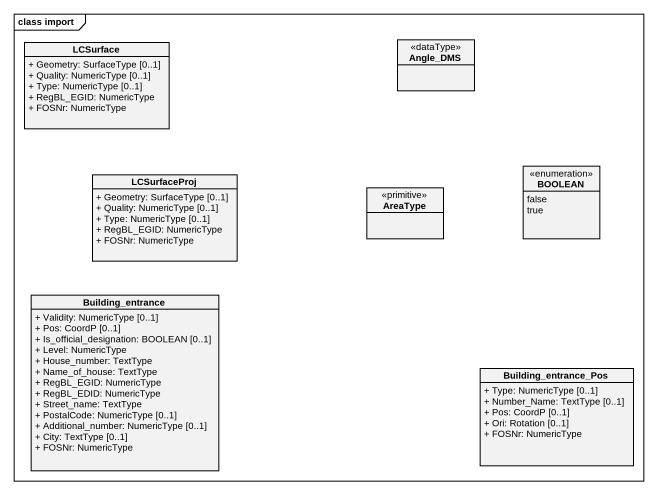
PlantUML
@startuml
mainframe class import
hide circle
hide empty members
skinparam classAttributeIconSize 0
class LCSurface {
  + Geometry: SurfaceType [0..1]
  + Quality: NumericType [0..1]
  + Type: NumericType [0..1]
  + RegBL_EGID: NumericType
  + FOSNr: NumericType
}
class Angle_DMS <<dataType>>
enum BOOLEAN {
  false
  true
}
class LCSurfaceProj {
  + Geometry: SurfaceType [0..1]
  + Quality: NumericType [0..1]
  + Type: NumericType [0..1]
  + RegBL_EGID: NumericType
  + FOSNr: NumericType
}
class AreaType <<primitive>>
class Building_entrance {
  + Validity: NumericType [0..1]
  + Pos: CoordP [0..1]
  + Is_official_designation: BOOLEAN [0..1]
  + Level: NumericType
  + House_number: TextType
  + Name_of_house: TextType
  + RegBL_EGID: NumericType
  + RegBL_EDID: NumericType
  + Street_name: TextType
  + PostalCode: NumericType [0..1]
  + Additional_number: NumericType [0..1]
  + City: TextType [0..1]
  + FOSNr: NumericType
}
class Building_entrance_Pos {
  + Type: NumericType [0..1]
  + Number_Name: TextType [0..1]
  + Pos: CoordP [0..1]
  + Ori: Rotation [0..1]
  + FOSNr: NumericType
}
@enduml
